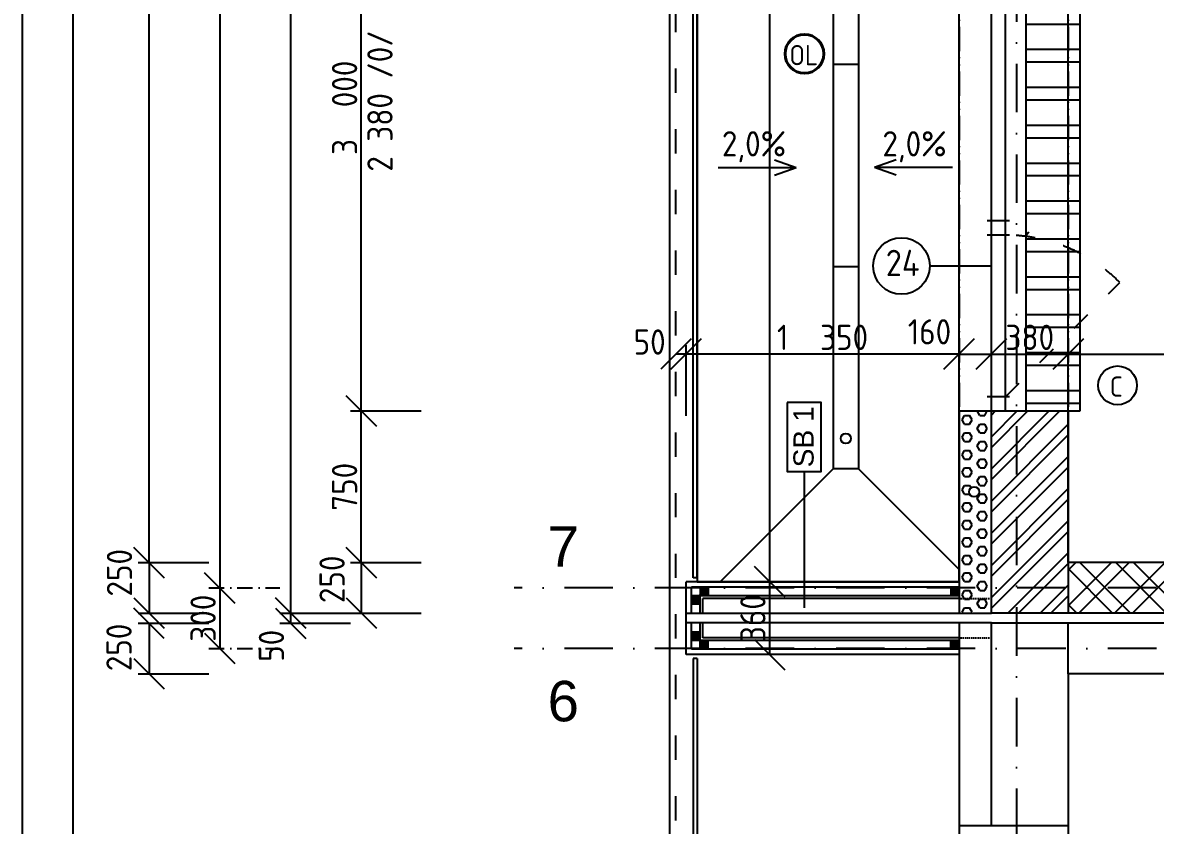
# Model space of a CAD drawing. Extents: x 4511820 to 5180432, y -1526536 to -944957.
# Drawn here: x 5091141 to 5096744, y -1226674 to -1222703 of the extents above; entities that cross this region are included whole.
import ezdxf

# ---------------------------------------------------------------- set-up
doc = ezdxf.new("R2010")
doc.units = 0
doc.header["$MEASUREMENT"] = 0
for name, pattern in [('ACAD_ISO03W100', [30, 12, -18]), ('ACAD_ISO07W100', [3.5, 0.5, -3]), ('ACAD_ISO12W100', [22, 12, -3, 0.5, -3, 0.5, -3]), ('BODKOCIARKOVANA_3', [5.6, 3, -1.3, 0, -1.3])]:
    doc.linetypes.add(name, pattern=pattern)
doc.layers.get('0').update_dxf_attribs({"linetype": 'CONTINUOUS'})
doc.layers.get('Defpoints').update_dxf_attribs({"color": 61, "linetype": 'CONTINUOUS'})
for name, color, linetype in [('KÓTY', 4, 'CONTINUOUS'), ('MÚRY', 1, 'CONTINUOUS'), ('OKNÁ', 143, 'CONTINUOUS'), ('osi', 253, 'CONTINUOUS'), ('Plochy', 41, 'CONTINUOUS'), ('POZEMOK', 7, 'CONTINUOUS'), ('TENKÁ', 7, 'CONTINUOUS'), ('tzb', 153, 'CONTINUOUS'), ('Z-Kúrenie', 101, 'CONTINUOUS'), ('ZARIADENIE', 47, 'CONTINUOUS'), ('ŠRAFY', 82, 'CONTINUOUS')]:
    doc.layers.add(name, color=color, linetype=linetype)
doc.layers.add('zz-kanal-daždová', color=136, linetype='CONTINUOUS', lineweight=40)
doc.styles.add('ARIAL', font='arial.ttf')
doc.styles.add('styl1', font='arial.ttf')
doc.styles.add('STYLE1', font='isocp.shx')
doc.dimstyles.new('STANDARD-50', dxfattribs={"dimtxt": 125, "dimasz": 150, "dimexe": 10, "dimexo": 200, "dimgap": 20, "dimtad": 1, "dimdsep": 46, "dimlunit": 6, "dimtxsty": 'STYLE1', "dimblk1": 'OBLIQUE', "dimblk2": 'OBLIQUE', "dimsah": 1, "dimcen": 2.5, "dimse1": 1, "dimse2": 1, "dimadec": 0, "dimazin": 0, "dimtfac": 1, "dimtmove": 1, "dimatfit": 3, "dimldrblk": 'OBLIQUE', "dimfxl": 1, "dimtolj": 1, "dimtzin": 0, "dimarcsym": 0})
pattern_1 = [(315, (6441127.6914, 3795181.774), (4.4194173824, 4.4194173824), [])]

# ---------------------------------------------------------------- blocks, each defined once
blk = doc.blocks.new('_OBLIQUE')
at = {"color": 0, "linetype": 'ByBlock'}
blk.add_line((-0.5, -0.5), (0.5, 0.5), dxfattribs=at)
blk = doc.blocks.new('*D13801')
at = {"layer": 'Defpoints', "color": 0}
for p in [(5094532.5, -1199234.2), (5092466, -1225624.2), (5094532.5, -1225624.2)]:
    blk.add_point(p, dxfattribs=at)
at = {"layer": 'KÓTY', "color": 0, "lineweight": -2}
blk.add_line((5092466, -1199234.2), (5092466, -1225624.2), dxfattribs=at)
at = {"layer": 'KÓTY', "color": 0, "linetype": 'ByBlock', "lineweight": -2, "xscale": 150, "yscale": 150, "zscale": 150}
for p, rotation in [((5092466, -1199234.2), 90), ((5092466, -1225624.2), 270)]:
    blk.add_blockref('_OBLIQUE', p, dxfattribs=dict(at, rotation=rotation))
at = {"layer": 'KÓTY', "color": 0, "insert": (5092383.5, -1212429.2), "char_height": 125, "attachment_point": 5, "rotation": 90, "style": 'STYLE1'}
blk.add_mtext('\\A1;26ﾠ390', dxfattribs=at)
blk = doc.blocks.new('*D13802')
at = {"layer": 'Defpoints', "color": 0}
for p in [(5094657.5, -1219104.2), (5092116, -1225499.2), (5094657.5, -1225499.2)]:
    blk.add_point(p, dxfattribs=at)
at = {"layer": 'KÓTY', "color": 0, "lineweight": -2}
blk.add_line((5092116, -1219104.2), (5092116, -1225499.2), dxfattribs=at)
at = {"layer": 'KÓTY', "color": 0, "linetype": 'ByBlock', "lineweight": -2, "xscale": 150, "yscale": 150, "zscale": 150}
for p, rotation in [((5092116, -1219104.2), 90), ((5092116, -1225499.2), 270)]:
    blk.add_blockref('_OBLIQUE', p, dxfattribs=dict(at, rotation=rotation))
at = {"layer": 'KÓTY', "color": 0, "insert": (5092033.5, -1222301.7), "char_height": 125, "attachment_point": 5, "rotation": 90, "style": 'STYLE1'}
blk.add_mtext('\\A1;6ﾠ395', dxfattribs=at)
blk = doc.blocks.new('*D13803')
at = {"layer": 'Defpoints', "color": 0}
for p in [(5094657.5, -1225499.2), (5092116, -1225799.2), (5094657.5, -1225799.2)]:
    blk.add_point(p, dxfattribs=at)
at = {"layer": 'KÓTY', "color": 0, "lineweight": -2}
blk.add_line((5092116, -1225499.2), (5092116, -1225799.2), dxfattribs=at)
at = {"layer": 'KÓTY', "color": 0, "linetype": 'ByBlock', "lineweight": -2, "xscale": 150, "yscale": 150, "zscale": 150}
for p, rotation in [((5092116, -1225499.2), 90), ((5092116, -1225799.2), 270)]:
    blk.add_blockref('_OBLIQUE', p, dxfattribs=dict(at, rotation=rotation))
at = {"layer": 'KÓTY', "color": 0, "insert": (5092033.5, -1225649.2), "char_height": 125, "attachment_point": 5, "rotation": 90, "style": 'STYLE1'}
blk.add_mtext('\\A1;300', dxfattribs=at)
blk = doc.blocks.new('*D13804')
at = {"layer": 'Defpoints', "color": 0}
for p in [(5094372.5, -1225624.2), (5092466, -1225674.2), (5094372.5, -1225674.2)]:
    blk.add_point(p, dxfattribs=at)
at = {"layer": 'KÓTY', "color": 0, "lineweight": -2}
blk.add_line((5092466, -1225624.2), (5092466, -1225674.2), dxfattribs=at)
at = {"layer": 'KÓTY', "color": 0, "linetype": 'ByBlock', "lineweight": -2, "xscale": 150, "yscale": 150, "zscale": 150}
for p, rotation in [((5092466, -1225624.2), 90), ((5092466, -1225674.2), 270)]:
    blk.add_blockref('_OBLIQUE', p, dxfattribs=dict(at, rotation=rotation))
at = {"layer": 'KÓTY', "color": 0, "insert": (5092371.5, -1225786), "char_height": 125, "attachment_point": 5, "rotation": 90, "style": 'STYLE1'}
blk.add_mtext('\\A1;50', dxfattribs=at)
blk = doc.blocks.new('*D13805')
at = {"layer": 'Defpoints', "color": 0}
for p in [(5091766, -1219254.2), (5094912.5, -1219254.2), (5094912.5, -1225374.2)]:
    blk.add_point(p, dxfattribs=at)
at = {"layer": 'KÓTY', "color": 0, "lineweight": -2}
blk.add_line((5091766, -1225374.2), (5091766, -1219254.2), dxfattribs=at)
at = {"layer": 'KÓTY', "color": 0, "linetype": 'ByBlock', "lineweight": -2, "xscale": 150, "yscale": 150, "zscale": 150}
for p, rotation in [((5091766, -1219254.2), 90), ((5091766, -1225374.2), 270)]:
    blk.add_blockref('_OBLIQUE', p, dxfattribs=dict(at, rotation=rotation))
at = {"layer": 'KÓTY', "color": 0, "insert": (5091683.5, -1222314.2), "char_height": 125, "attachment_point": 5, "rotation": 90, "style": 'STYLE1'}
blk.add_mtext('\\A1;6ﾠ120', dxfattribs=at)
blk = doc.blocks.new('*D13816')
at = {"layer": 'Defpoints', "color": 0}
for p in [(5096312.5, -1225374.2), (5091766, -1225624.2), (5096312.5, -1225624.2)]:
    blk.add_point(p, dxfattribs=at)
at = {"layer": 'KÓTY', "color": 0, "lineweight": -2}
blk.add_line((5091766, -1225374.2), (5091766, -1225624.2), dxfattribs=at)
at = {"layer": 'KÓTY', "color": 0, "linetype": 'ByBlock', "lineweight": -2, "xscale": 150, "yscale": 150, "zscale": 150}
for p, rotation in [((5091766, -1225374.2), 90), ((5091766, -1225624.2), 270)]:
    blk.add_blockref('_OBLIQUE', p, dxfattribs=dict(at, rotation=rotation))
at = {"layer": 'KÓTY', "color": 0, "insert": (5091620, -1225424.5), "char_height": 125, "attachment_point": 5, "rotation": 90, "style": 'STYLE1'}
blk.add_mtext('\\A1;250', dxfattribs=at)
blk = doc.blocks.new('*D13817')
at = {"layer": 'Defpoints', "color": 0}
for p in [(5096312.5, -1225674.2), (5091766, -1225924.2), (5096312.5, -1225924.2)]:
    blk.add_point(p, dxfattribs=at)
at = {"layer": 'KÓTY', "color": 0, "lineweight": -2}
blk.add_line((5091766, -1225674.2), (5091766, -1225924.2), dxfattribs=at)
at = {"layer": 'KÓTY', "color": 0, "linetype": 'ByBlock', "lineweight": -2, "xscale": 150, "yscale": 150, "zscale": 150}
for p, rotation in [((5091766, -1225674.2), 90), ((5091766, -1225924.2), 270)]:
    blk.add_blockref('_OBLIQUE', p, dxfattribs=dict(at, rotation=rotation))
at = {"layer": 'KÓTY', "color": 0, "insert": (5091617.5, -1225794), "char_height": 125, "attachment_point": 5, "rotation": 90, "style": 'STYLE1'}
blk.add_mtext('\\A1;250', dxfattribs=at)
blk = doc.blocks.new('*D13823')
at = {"layer": 'Defpoints', "color": 0}
for p in [(5096312.5, -1225374.2), (5092816, -1225624.2), (5096312.5, -1225624.2)]:
    blk.add_point(p, dxfattribs=at)
at = {"layer": 'KÓTY', "color": 0, "lineweight": -2}
blk.add_line((5092816, -1225374.2), (5092816, -1225624.2), dxfattribs=at)
at = {"layer": 'KÓTY', "color": 0, "linetype": 'ByBlock', "lineweight": -2, "xscale": 150, "yscale": 150, "zscale": 150}
for p, rotation in [((5092816, -1225374.2), 90), ((5092816, -1225624.2), 270)]:
    blk.add_blockref('_OBLIQUE', p, dxfattribs=dict(at, rotation=rotation))
at = {"layer": 'KÓTY', "color": 0, "insert": (5092671.5, -1225457), "char_height": 125, "attachment_point": 5, "rotation": 90, "style": 'STYLE1'}
blk.add_mtext('\\A1;250', dxfattribs=at)
blk = doc.blocks.new('*D14052')
at = {"layer": 'Defpoints', "color": 0}
for p in [(5092816, -1224624.2), (5096312.5, -1224624.2), (5096312.5, -1225374.2)]:
    blk.add_point(p, dxfattribs=at)
at = {"layer": 'KÓTY', "color": 0, "lineweight": -2}
blk.add_line((5092816, -1225374.2), (5092816, -1224624.2), dxfattribs=at)
at = {"layer": 'KÓTY', "color": 0, "linetype": 'ByBlock', "lineweight": -2, "xscale": 150, "yscale": 150, "zscale": 150}
for p, rotation in [((5092816, -1224624.2), 90), ((5092816, -1225374.2), 270)]:
    blk.add_blockref('_OBLIQUE', p, dxfattribs=dict(at, rotation=rotation))
at = {"layer": 'KÓTY', "color": 0, "insert": (5092733.5, -1224999.2), "char_height": 125, "attachment_point": 5, "rotation": 90, "style": 'STYLE1'}
blk.add_mtext('\\A1;750', dxfattribs=at)
blk = doc.blocks.new('*D14053')
at = {"layer": 'Defpoints', "color": 0}
for p in [(5092816, -1221624.2), (5095772.5, -1221624.2), (5095772.5, -1224624.2)]:
    blk.add_point(p, dxfattribs=at)
at = {"layer": 'KÓTY', "color": 0, "lineweight": -2}
blk.add_line((5092816, -1224624.2), (5092816, -1221624.2), dxfattribs=at)
at = {"layer": 'KÓTY', "color": 0, "linetype": 'ByBlock', "lineweight": -2, "xscale": 150, "yscale": 150, "zscale": 150}
for p, rotation in [((5092816, -1221624.2), 90), ((5092816, -1224624.2), 270)]:
    blk.add_blockref('_OBLIQUE', p, dxfattribs=dict(at, rotation=rotation))
at = {"layer": 'KÓTY', "color": 0, "insert": (5092733.5, -1223124.2), "char_height": 125, "attachment_point": 5, "rotation": 90, "style": 'STYLE1'}
blk.add_mtext('\\A1;3ﾠ000', dxfattribs=at)
blk = doc.blocks.new('*D27335')
at = {"layer": 'Defpoints', "color": 0}
for p in [(5092816, -1221624.2), (5095772.5, -1221624.2), (5095772.5, -1224624.2)]:
    blk.add_point(p, dxfattribs=at)
at = {"layer": 'KÓTY', "color": 0, "lineweight": -2}
blk.add_line((5092816, -1224624.2), (5092816, -1221624.2), dxfattribs=at)
at = {"layer": 'KÓTY', "color": 0, "linetype": 'ByBlock', "lineweight": -2, "xscale": 150, "yscale": 150, "zscale": 150}
for p, rotation in [((5092816, -1221624.2), 90), ((5092816, -1224624.2), 270)]:
    blk.add_blockref('_OBLIQUE', p, dxfattribs=dict(at, rotation=rotation))
at = {"layer": 'KÓTY', "color": 0, "insert": (5092733.5, -1223124.2), "char_height": 125, "attachment_point": 5, "rotation": 90, "style": 'STYLE1'}
blk.add_mtext('\\A1;3ﾠ000', dxfattribs=at)
blk = doc.blocks.new('*D27907')
at = {"layer": 'Defpoints', "color": 0}
for p in [(5102232.5, -1224342.5), (5096312.5, -1225374.2), (5102232.5, -1225374.2)]:
    blk.add_point(p, dxfattribs=at)
at = {"layer": 'KÓTY', "color": 0, "lineweight": -2}
blk.add_line((5096312.5, -1224342.5), (5102232.5, -1224342.5), dxfattribs=at)
at = {"layer": 'KÓTY', "color": 0, "linetype": 'ByBlock', "lineweight": -2, "xscale": 150, "yscale": 150, "zscale": 150, "rotation": 180}
blk.add_blockref('_OBLIQUE', (5096312.5, -1224342.5), dxfattribs=at)
at = {"layer": 'KÓTY', "color": 0, "linetype": 'ByBlock', "lineweight": -2, "xscale": 150, "yscale": 150, "zscale": 150}
blk.add_blockref('_OBLIQUE', (5102232.5, -1224342.5), dxfattribs=at)
at = {"layer": 'KÓTY', "color": 0, "insert": (5099272.5, -1224260), "char_height": 125, "attachment_point": 5, "style": 'STYLE1'}
blk.add_mtext('\\A1;5ﾠ920', dxfattribs=at)
blk = doc.blocks.new('*D28654')
at = {"layer": 'Defpoints', "color": 0}
for p in [(5094510, -1219284.2), (5094510, -1225469.2), (5094835.5, -1225469.2)]:
    blk.add_point(p, dxfattribs=at)
at = {"layer": 'KÓTY', "color": 0, "lineweight": -2}
blk.add_line((5094835.5, -1219284.2), (5094835.5, -1225469.2), dxfattribs=at)
at = {"layer": 'KÓTY', "color": 0, "linetype": 'ByBlock', "lineweight": -2, "xscale": 150, "yscale": 150, "zscale": 150}
for p, rotation in [((5094835.5, -1219284.2), 90), ((5094835.5, -1225469.2), 270)]:
    blk.add_blockref('_OBLIQUE', p, dxfattribs=dict(at, rotation=rotation))
at = {"layer": 'KÓTY', "color": 0, "insert": (5094753, -1222376.7), "char_height": 125, "attachment_point": 5, "rotation": 90, "style": 'STYLE1'}
blk.add_mtext('\\A1;6ﾠ185', dxfattribs=at)
blk = doc.blocks.new('*D48008')
at = {"layer": 'Defpoints', "color": 0}
for p in [(5094835.5, -1225469.2), (5094835.5, -1225829.2), (5094835.5, -1225829.2)]:
    blk.add_point(p, dxfattribs=at)
at = {"layer": 'KÓTY', "color": 0, "lineweight": -2}
blk.add_line((5094835.5, -1225469.2), (5094835.5, -1225829.2), dxfattribs=at)
at = {"layer": 'KÓTY', "color": 0, "linetype": 'ByBlock', "lineweight": -2, "xscale": 150, "yscale": 150, "zscale": 150}
for p, rotation in [((5094835.5, -1225469.2), 90), ((5094835.5, -1225829.2), 270)]:
    blk.add_blockref('_OBLIQUE', p, dxfattribs=dict(at, rotation=rotation))
at = {"layer": 'KÓTY', "color": 0, "insert": (5094753, -1225649.2), "char_height": 125, "attachment_point": 5, "rotation": 90, "style": 'STYLE1'}
blk.add_mtext('\\A1;360', dxfattribs=at)
blk = doc.blocks.new('*D48020')
at = {"layer": 'Defpoints', "color": 0}
for p in [(5094422.5, -1224342.5), (5094422.5, -1224758), (5095772.5, -1224758)]:
    blk.add_point(p, dxfattribs=at)
at = {"layer": 'KÓTY', "color": 0, "lineweight": -2}
blk.add_line((5095772.5, -1224342.5), (5094422.5, -1224342.5), dxfattribs=at)
at = {"layer": 'KÓTY', "color": 0, "linetype": 'ByBlock', "lineweight": -2, "xscale": 150, "yscale": 150, "zscale": 150, "rotation": 180}
blk.add_blockref('_OBLIQUE', (5094422.5, -1224342.5), dxfattribs=at)
at = {"layer": 'KÓTY', "color": 0, "linetype": 'ByBlock', "lineweight": -2, "xscale": 150, "yscale": 150, "zscale": 150}
blk.add_blockref('_OBLIQUE', (5095772.5, -1224342.5), dxfattribs=at)
at = {"layer": 'KÓTY', "color": 0, "insert": (5095097.5, -1224260), "char_height": 125, "attachment_point": 5, "style": 'STYLE1'}
blk.add_mtext('\\A1;1ﾠ350', dxfattribs=at)
blk = doc.blocks.new('*D48021')
at = {"layer": 'Defpoints', "color": 0}
for p in [(5094372.5, -1224342.5), (5094372.5, -1224758), (5094422.5, -1224758)]:
    blk.add_point(p, dxfattribs=at)
at = {"layer": 'KÓTY', "color": 0, "lineweight": -2}
blk.add_line((5094422.5, -1224342.5), (5094372.5, -1224342.5), dxfattribs=at)
at = {"layer": 'KÓTY', "color": 0, "linetype": 'ByBlock', "lineweight": -2, "xscale": 150, "yscale": 150, "zscale": 150, "rotation": 180}
blk.add_blockref('_OBLIQUE', (5094372.5, -1224342.5), dxfattribs=at)
at = {"layer": 'KÓTY', "color": 0, "linetype": 'ByBlock', "lineweight": -2, "xscale": 150, "yscale": 150, "zscale": 150}
blk.add_blockref('_OBLIQUE', (5094422.5, -1224342.5), dxfattribs=at)
at = {"layer": 'KÓTY', "color": 0, "insert": (5094242.2, -1224283), "char_height": 125, "attachment_point": 5, "style": 'STYLE1'}
blk.add_mtext('\\A1;50', dxfattribs=at)
blk = doc.blocks.new('*D48022')
at = {"layer": 'Defpoints', "color": 0}
for p in [(5095772.5, -1224342.5), (5095932.5, -1224342.5), (5095932.5, -1224342.5)]:
    blk.add_point(p, dxfattribs=at)
at = {"layer": 'KÓTY', "color": 0, "lineweight": -2}
blk.add_line((5095772.5, -1224342.5), (5095932.5, -1224342.5), dxfattribs=at)
at = {"layer": 'KÓTY', "color": 0, "linetype": 'ByBlock', "lineweight": -2, "xscale": 150, "yscale": 150, "zscale": 150, "rotation": 180}
blk.add_blockref('_OBLIQUE', (5095772.5, -1224342.5), dxfattribs=at)
at = {"layer": 'KÓTY', "color": 0, "linetype": 'ByBlock', "lineweight": -2, "xscale": 150, "yscale": 150, "zscale": 150}
blk.add_blockref('_OBLIQUE', (5095932.5, -1224342.5), dxfattribs=at)
at = {"layer": 'KÓTY', "color": 0, "insert": (5095626.5, -1224232.5), "char_height": 125, "attachment_point": 5, "style": 'STYLE1'}
blk.add_mtext('\\A1;160', dxfattribs=at)
blk = doc.blocks.new('*D48023')
at = {"layer": 'Defpoints', "color": 0}
for p in [(5095932.5, -1224342.5), (5096312.5, -1224342.5), (5096312.5, -1224342.5)]:
    blk.add_point(p, dxfattribs=at)
at = {"layer": 'KÓTY', "color": 0, "lineweight": -2}
blk.add_line((5095932.5, -1224342.5), (5096312.5, -1224342.5), dxfattribs=at)
at = {"layer": 'KÓTY', "color": 0, "linetype": 'ByBlock', "lineweight": -2, "xscale": 150, "yscale": 150, "zscale": 150, "rotation": 180}
blk.add_blockref('_OBLIQUE', (5095932.5, -1224342.5), dxfattribs=at)
at = {"layer": 'KÓTY', "color": 0, "linetype": 'ByBlock', "lineweight": -2, "xscale": 150, "yscale": 150, "zscale": 150}
blk.add_blockref('_OBLIQUE', (5096312.5, -1224342.5), dxfattribs=at)
at = {"layer": 'KÓTY', "color": 0, "insert": (5096122.5, -1224260), "char_height": 125, "attachment_point": 5, "style": 'STYLE1'}
blk.add_mtext('\\A1;380', dxfattribs=at)

msp = doc.modelspace()

# ---------------------------------------------------------------- hatches: boundary and pattern name
at = {"layer": 'Z-Kúrenie', "linetype": 'Continuous'}
h = msp.add_hatch(dxfattribs=at)
h.set_pattern_fill('ANSI32', color=256, scale=500, angle=135)
h.set_pattern_definition([(180, (7499.5, -89085.03), (-2e-14, -187.5), []), (180, (7437, -89022.53), (-2e-14, -187.5), [])])
h.paths.add_polyline_path([(5096102.5, -1221624.226), (5096102.5, -1224624.226), (5096371.5, -1224624.226), (5096371.5, -1224189.226), (5096115.815, -1223933.541, -0.09717414), (5096371.5, -1223761.73), (5096371.5, -1221624.226)])
h.paths.add_polyline_path([(5096115.815, -1223933.541), (5096371.5, -1224189.226), (5096371.5, -1223761.73, 0.09717414)], flags=17)
at = {"layer": 'ŠRAFY'}
h = msp.add_hatch(dxfattribs=at)
h.set_pattern_fill('HEX', color=256, scale=200)
h.set_pattern_definition([(0, (0, -89070.035), (0, 43.3012702), [25, -50]), (120, (0, -89070.035), (-37.5, -21.6506351), [25, -50]), (60, (25, -89070.035), (-37.5, 21.6506351), [25, -50])])
h.paths.add_polyline_path([(5095772.5, -1224624.226), (5095772.5, -1225407.976), (5095772.5, -1225469.226), (5095772.5, -1225495.226), (5095772.5, -1225536.726), (5095772.5, -1225539.226), (5095772.5, -1225551.726), (5095772.5, -1225626.726), (5095932.5, -1225626.726), (5095932.5, -1225624.226), (5095932.5, -1224624.226)])
h.paths.add_polyline_path([(5095872.5, -1225024.226, 1), (5095822.5, -1225024.226, 1)], flags=16)
h = msp.add_hatch(dxfattribs=at)
h.set_pattern_fill('ANSI32', color=256, scale=300)
h.set_pattern_definition([(45, (0, 86710.97), (-79.549513, 79.549513), []), (45, (53.03, 86710.97), (-79.549513, 79.549513), [])])
h.paths.add_polyline_path([(5096312.5, -1224624.226), (5096002.5, -1224624.226), (5095932.5, -1224624.226), (5095932.5, -1225509.226), (5095932.5, -1225549.226), (5095932.5, -1225624.226), (5096312.5, -1225624.226), (5096312.5, -1225374.226)])
h = msp.add_hatch(dxfattribs=at)
h.set_pattern_fill('ANSI32', color=256, scale=500)
h.set_pattern_definition([(45, (515810.9, -45114.18), (-132.5825215, 132.5825215), []), (45, (515899.28, -45114.18), (-132.5825215, 132.5825215), [])])
h.paths.add_polyline_path([(5109232.5, -1225624.226), (5109232.5, -1225374.226), (5105347.5, -1225374.226), (5105232.5, -1225374.226), (5104347.5, -1225374.226), (5104232.5, -1225374.226), (5102372.5, -1225374.226), (5102232.5, -1225374.226), (5096312.5, -1225374.226), (5096312.5, -1225624.226)])
h = msp.add_hatch(dxfattribs=at)
h.set_pattern_fill('ANSI32', color=256, scale=500, angle=90)
h.set_pattern_definition([(135, (515810.9, -45114.18), (-132.5825215, -132.5825215), []), (135, (515810.9, -45025.8), (-132.5825215, -132.5825215), [])])
h.paths.add_polyline_path([(5109232.5, -1225624.226), (5109232.5, -1225374.226), (5105347.5, -1225374.226), (5105232.5, -1225374.226), (5104347.5, -1225374.226), (5104232.5, -1225374.226), (5102372.5, -1225374.226), (5102232.5, -1225374.226), (5096312.5, -1225374.226), (5096312.5, -1225624.226)])
h = msp.add_hatch(dxfattribs=at)
h.set_pattern_fill('ANSI31', color=45, scale=50, angle=270)
h.set_pattern_definition(pattern_1)
h.paths.add_polyline_path([(5094532.5, -1225539.226), (5094532.5, -1225495.226), (5094492.5, -1225495.226), (5094492.5, -1225532.226), (5094492.5, -1225539.226)])
h = msp.add_hatch(dxfattribs=at)
h.set_pattern_fill('ANSI31', color=45, scale=50, angle=270)
h.set_pattern_definition(pattern_1)
h.paths.add_polyline_path([(5095772.5, -1225539.226), (5095772.5, -1225495.226), (5095732.5, -1225495.226), (5095732.5, -1225539.226)])
h = msp.add_hatch(dxfattribs=at)
h.set_pattern_fill('ANSI31', color=45, scale=50, angle=270)
h.set_pattern_definition(pattern_1)
h.paths.add_polyline_path([(5094448.5, -1225539.226), (5094448.5, -1225579.226), (5094492.5, -1225579.226), (5094492.5, -1225539.226)])
h = msp.add_hatch(dxfattribs=at)
h.set_pattern_fill('ANSI31', color=45, scale=50, angle=270)
h.set_pattern_definition(pattern_1)
h.paths.add_polyline_path([(5094448.5, -1225759.226), (5094492.5, -1225759.226), (5094492.5, -1225719.226), (5094448.5, -1225719.226)])
h = msp.add_hatch(dxfattribs=at)
h.set_pattern_fill('ANSI31', color=45, scale=50, angle=270)
h.set_pattern_definition(pattern_1)
h.paths.add_polyline_path([(5094492.5, -1225759.226), (5094492.5, -1225803.226), (5094532.5, -1225803.226), (5094532.5, -1225759.226)])
h = msp.add_hatch(dxfattribs=at)
h.set_pattern_fill('ANSI31', color=45, scale=50, angle=270)
h.set_pattern_definition(pattern_1)
h.paths.add_polyline_path([(5095732.5, -1225759.226), (5095732.5, -1225803.226), (5095772.5, -1225803.226), (5095772.5, -1225759.226)])

# ---------------------------------------------------------------- linework, layer by layer
at = {"layer": 'KÓTY', "ltscale": 25}
for p, q in [((5094422.5, -1224647.938), (5094422.5, -1224297.938)), ((5092762.597, -1224624.226), (5093112.597, -1224624.226)), ((5091712.597, -1225374.226), (5092062.597, -1225374.226)), ((5092762.597, -1225374.226), (5093112.597, -1225374.226)), ((5091712.597, -1225624.226), (5092062.597, -1225624.226)), ((5092412.597, -1225624.226), (5092762.597, -1225624.226)), ((5092762.597, -1225624.226), (5093112.597, -1225624.226)), ((5091712.597, -1225674.226), (5092062.597, -1225674.226)), ((5092412.597, -1225674.226), (5092762.597, -1225674.226)), ((5091712.597, -1225924.226), (5092062.597, -1225924.226))]:
    msp.add_line(p, q, dxfattribs=at)
at = {"layer": 'KÓTY', "linetype": 'BODKOCIARKOVANA_3', "ltscale": 25}
for p, q in [((5092062.597, -1225499.226), (5092412.597, -1225499.226)), ((5092062.597, -1225799.226), (5092412.597, -1225799.226))]:
    msp.add_line(p, q, dxfattribs=at)
at = {"layer": 'MÚRY'}
for p, q in [((5095772.5, -1224624.226), (5096312.5, -1224624.226)), ((5095772.5, -1224624.226), (5096312.5, -1224624.226)), ((5095772.5, -1224624.226), (5095772.5, -1225536.726)), ((5096312.5, -1224624.226), (5096312.5, -1225374.226)), ((5102232.5, -1225374.226), (5096312.5, -1225374.226)), ((5094422.5, -1225829.226), (5094422.5, -1225469.226)), ((5095772.5, -1225469.226), (5094422.5, -1225469.226)), ((5095772.5, -1225761.726), (5095772.5, -1226674.226)), ((5095772.5, -1225829.226), (5094422.5, -1225829.226)), ((5096312.5, -1225924.226), (5096312.5, -1226674.226)), ((5100457.5, -1225924.226), (5096312.5, -1225924.226)), ((5095772.5, -1226674.226), (5096312.5, -1226674.226))]:
    msp.add_line(p, q, dxfattribs=at)
at = {"layer": 'OKNÁ'}
for p, q in [((5094457.5, -1225449.226), (5094457.5, -1219304.226)), ((5094477.5, -1225449.226), (5094477.5, -1219304.226)), ((5094477.5, -1225449.226), (5094457.5, -1225449.226)), ((5094457.5, -1225849.226), (5094457.5, -1226950.226)), ((5094477.5, -1225849.226), (5094457.5, -1225849.226)), ((5094477.5, -1225849.226), (5094477.5, -1226950.226))]:
    msp.add_line(p, q, dxfattribs=at)
at = {"layer": 'OKNÁ', "ltscale": 0.25}
for p, q in [((5095932.5, -1224624.226), (5095932.5, -1221624.226)), ((5096002.5, -1224624.226), (5096002.5, -1221624.226)), ((5096022.5, -1223684.226), (5095912.5, -1223684.226)), ((5096022.5, -1223754.226), (5095912.5, -1223754.226)), ((5095627.646, -1223906.726), (5095932.5, -1223906.726)), ((5096022.5, -1224554.226), (5095912.5, -1224554.226))]:
    msp.add_line(p, q, dxfattribs=at)
at = {"layer": 'OKNÁ', "linetype": 'ACAD_ISO03W100', "ltscale": 8}
msp.add_line((5096002.5, -1224554.226), (5096568.185, -1223988.541), dxfattribs=at)
at = {"layer": 'OKNÁ', "ltscale": 0.25}
msp.add_circle((5095487.646, -1223906.726), 140, dxfattribs=at)
at = {"layer": 'OKNÁ', "linetype": 'ACAD_ISO03W100', "ltscale": 8}
msp.add_arc((5096002.5, -1224554.226), 800, 45, 90, dxfattribs=at)
at = {"layer": 'osi', "linetype": 'BODKOCIARKOVANA_3', "ltscale": 80}
for p, q in [((5096057.5, -1198261.132), (5096057.5, -1230229.035)), ((5157242.5, -1225499.226), (5093572.5, -1225499.226)), ((5157242.5, -1225799.226), (5093572.5, -1225799.226))]:
    msp.add_line(p, q, dxfattribs=at)
at = {"layer": 'Plochy'}
for points in [[(5095772.5, -1219284.226), (5094477.5, -1219284.226), (5094477.5, -1225469.226), (5095772.5, -1225469.226)], [(5096312.5, -1219254.226), (5103612.5, -1219254.226), (5103612.5, -1221759.226), (5101612.5, -1221759.226), (5101612.5, -1221874.226), (5102232.5, -1221874.226), (5102232.5, -1225374.226), (5096312.5, -1225374.226)]]:
    msp.add_lwpolyline(points, close=True, dxfattribs=at)
at = {"layer": 'POZEMOK'}
for p, q in [((5095150, -1219910.476), (5095150, -1224910.476)), ((5095275, -1219910.476), (5095275, -1224910.476)), ((5095275, -1222910.476), (5095150, -1222910.476)), ((5095275, -1223910.476), (5095150, -1223910.476)), ((5095150, -1224910.476), (5094591.25, -1225469.226)), ((5095275, -1224910.476), (5095150, -1224910.476)), ((5095275, -1224910.476), (5095772.5, -1225407.976))]:
    msp.add_line(p, q, dxfattribs=at)
at = {"layer": 'TENKÁ', "color": 7}
for p, q in [((5091141, -1230865.674), (5091141, -1195293.831)), ((5091391, -1230615.674), (5091391, -1195543.831))]:
    msp.add_line(p, q, dxfattribs=at)
at = {"layer": 'TENKÁ'}
for p, q in [((5094342.5, -1226950.226), (5094342.5, -1214354.226)), ((5094859.55, -1223381.935), (5094966.75, -1223419.535)), ((5095460.95, -1223381.935), (5095353.75, -1223419.535)), ((5094580.75, -1223419.535), (5094966.75, -1223419.535)), ((5094859.55, -1223457.135), (5094966.75, -1223419.535)), ((5095739.75, -1223419.535), (5095353.75, -1223419.535)), ((5095460.95, -1223457.135), (5095353.75, -1223419.535)), ((5095932.5, -1225626.726), (5095932.5, -1224624.226)), ((5095007.059, -1224924.035), (5095007.059, -1225598.726)), ((5096312.5, -1225374.226), (5096312.5, -1225624.226)), ((5095772.5, -1225469.226), (5095772.5, -1225626.726)), ((5095772.5, -1225469.226), (5095772.5, -1225626.726)), ((5095772.5, -1225626.726), (5094422.5, -1225626.726)), ((5095932.5, -1225626.726), (5094505, -1225626.726)), ((5109772.5, -1225624.226), (5095932.5, -1225624.226)), ((5095772.5, -1225671.726), (5094422.5, -1225671.726)), ((5095932.5, -1225671.726), (5094505, -1225671.726)), ((5095772.5, -1225671.726), (5095772.5, -1225829.226)), ((5095772.5, -1225671.726), (5095772.5, -1225829.226)), ((5095932.5, -1226674.226), (5095932.5, -1225671.726)), ((5109772.5, -1225674.226), (5095932.5, -1225674.226)), ((5096312.5, -1225924.226), (5096312.5, -1225674.226))]:
    msp.add_line(p, q, dxfattribs=at)
at = {"layer": 'TENKÁ', "linetype": 'ACAD_ISO03W100', "ltscale": 10}
msp.add_line((5094372.5, -1226950.226), (5094372.5, -1214354.226), dxfattribs=at)
at = {"layer": 'TENKÁ', "linetype": 'ACAD_ISO12W100', "ltscale": 10}
for p, q in [((5095772.5, -1221624.226), (5095772.5, -1224624.226)), ((5096312.5, -1221624.226), (5096312.5, -1224624.226)), ((5095772.5, -1226674.226), (5095772.5, -1226950.226)), ((5096312.5, -1226674.226), (5096312.5, -1226950.226))]:
    msp.add_line(p, q, dxfattribs=at)
at = {"layer": 'TENKÁ', "color": 45}
for p, q in [((5094448.5, -1225626.726), (5094448.5, -1225495.226)), ((5095772.5, -1225495.226), (5094448.5, -1225495.226)), ((5094492.5, -1225495.226), (5094492.5, -1225539.226)), ((5094532.5, -1225495.226), (5094532.5, -1225539.226)), ((5094492.5, -1225539.226), (5094448.5, -1225539.226)), ((5094492.5, -1225626.726), (5094492.5, -1225532.226)), ((5095772.5, -1225539.226), (5094492.5, -1225539.226)), ((5094492.5, -1225579.226), (5094448.5, -1225579.226)), ((5094448.5, -1225803.226), (5094448.5, -1225671.726)), ((5094492.5, -1225759.226), (5094492.5, -1225671.726)), ((5094492.5, -1225719.226), (5094448.5, -1225719.226)), ((5094492.5, -1225759.226), (5094448.5, -1225759.226)), ((5095772.5, -1225759.226), (5094492.5, -1225759.226)), ((5094492.5, -1225803.226), (5094492.5, -1225759.226)), ((5094532.5, -1225803.226), (5094532.5, -1225759.226)), ((5095772.5, -1225803.226), (5094448.5, -1225803.226))]:
    msp.add_line(p, q, dxfattribs=at)
at = {"layer": 'TENKÁ', "color": 252}
for p, q in [((5094505, -1225626.726), (5094505, -1225551.726)), ((5095772.5, -1225551.726), (5094505, -1225551.726)), ((5094505, -1225746.726), (5094505, -1225671.726)), ((5095772.5, -1225746.726), (5094505, -1225746.726))]:
    msp.add_line(p, q, dxfattribs=at)
at = {"layer": 'TENKÁ', "color": 252, "linetype": 'ACAD_ISO07W100', "ltscale": 3}
for p, q in [((5095772.5, -1225551.726), (5095932.5, -1225551.726)), ((5095772.5, -1225746.726), (5095932.5, -1225746.726))]:
    msp.add_line(p, q, dxfattribs=at)
at = {"layer": 'TENKÁ'}
msp.add_lwpolyline([(5094923.059, -1224582.535), (5094923.059, -1224924.035), (5095091.059, -1224924.035), (5095091.059, -1224582.535)], close=True, dxfattribs=at)
at = {"layer": 'tzb'}
for centre in [(5095212.5, -1224760.476), (5095847.5, -1225024.226)]:
    msp.add_circle(centre, 25, dxfattribs=at)
at = {"layer": 'Z-Kúrenie', "linetype": 'Continuous'}
msp.add_lwpolyline([(5096371.5, -1224624.226), (5096371.5, -1221624.226), (5096102.5, -1221624.226), (5096102.5, -1224624.226)], close=True, dxfattribs=at)
msp.add_circle((5096556.778, -1224497.36), 96, dxfattribs=at)
at = {"layer": 'ZARIADENIE', "ltscale": 0.25}
msp.add_line((5096118.251, -1223740.136), (5096098.424, -1223762.651), dxfattribs=at)
at = {"layer": 'zz-kanal-daždová'}
msp.add_circle((5095007.999, -1222857.264), 96, dxfattribs=at)
at = {"layer": 'ŠRAFY', "color": 45}
for p, q in [((5095732.5, -1225495.226), (5095732.5, -1225539.226)), ((5095732.5, -1225803.226), (5095732.5, -1225759.226))]:
    msp.add_line(p, q, dxfattribs=at)

# ---------------------------------------------------------------- texts
at = {"layer": 'KÓTY', "insert": (5092908.457, -1223090.726), "char_height": 125, "attachment_point": 5, "rotation": 90, "style": 'STYLE1'}
msp.add_mtext('\\A1;2 380 /0/', dxfattribs=at)
at = {"layer": 'TENKÁ', "ltscale": 0.25}
for s, height, style, p in [('2,0%', 125, 'STYLE1', (5094599.582, -1223364.824)), ('2,0%', 125, 'STYLE1', (5095393.582, -1223364.824)), ('7', 200, 'styl1', (5093737.554, -1225394.823)), ('6', 200, 'styl1', (5093737.554, -1226159.495))]:
    msp.add_text(s, height=height, dxfattribs=dict(at, style=style)).set_placement(p)
at = {"layer": 'TENKÁ', "style": 'STYLE1'}
msp.add_text('24', height=130, dxfattribs=at).set_placement((5095410.116, -1223956.726))
at = {"layer": 'TENKÁ', "linetype": 'Continuous', "lineweight": 20, "style": 'ARIAL'}
msp.add_text('SB 1', height=100, rotation=90, dxfattribs=at).set_placement((5095053.387, -1224903.124))
at = {"layer": 'Z-Kúrenie', "linetype": 'Continuous', "style": 'STYLE1'}
msp.add_text('C', height=100, dxfattribs=at).set_placement((5096518.151, -1224553.559))
at = {"layer": 'zz-kanal-daždová', "style": 'STYLE1'}
msp.add_text('OL', height=100, dxfattribs=at).set_placement((5094933.371, -1222913.464))

# ---------------------------------------------------------------- dimensions: what is measured, and where the dimension line sits
at = {"layer": 'KÓTY'}
for base, p1, p2, picture, middle in [((5092466, -1225624.226), (5094532.5, -1199234.226), (5094532.5, -1225624.226), '*D13801', (5092383.457, -1212429.226)), ((5092116, -1225499.226), (5094657.5, -1219104.226), (5094657.5, -1225499.226), '*D13802', (5092033.457, -1222301.726)), ((5091766, -1219254.226), (5094912.5, -1225374.226), (5094912.5, -1219254.226), '*D13805', (5091683.457, -1222314.226)), ((5092816, -1221624.226), (5095772.5, -1224624.226), (5095772.5, -1221624.226), '*D14053', (5092733.457, -1223124.226)), ((5092816, -1221624.226), (5095772.5, -1224624.226), (5095772.5, -1221624.226), '*D27335', (5092733.457, -1223124.226)), ((5092816, -1224624.226), (5096312.5, -1225374.226), (5096312.5, -1224624.226), '*D14052', (5092733.5, -1224999.226)), ((5092116, -1225799.226), (5094657.5, -1225499.226), (5094657.5, -1225799.226), '*D13803', (5092033.5, -1225649.226))]:
    dim = msp.add_linear_dim(base=base, p1=p1, p2=p2, angle=90, dimstyle='STANDARD-50', dxfattribs=at)
    dim.commit()
    dim.dimension.update_dxf_attribs({"geometry": picture, "text_midpoint": middle})
for base, p1, p2, picture, middle in [((5094835.5, -1225469.226), (5094510, -1219284.226), (5094510, -1225469.226), '*D28654', (5094752.957, -1222376.726)), ((5094835.5, -1225829.226), (5094835.5, -1225469.226), (5094835.5, -1225829.226), '*D48008', (5094753, -1225649.226))]:
    dim = msp.add_linear_dim(base=base, p1=p1, p2=p2, angle=90, dimstyle='STANDARD-50', override={"dimtxsty": 'STYLE1', "dimldrblk": 'OBLIQUE'}, dxfattribs=at)
    dim.commit()
    dim.dimension.update_dxf_attribs({"geometry": picture, "text_midpoint": middle})
for base, p1, p2, picture, middle in [((5095932.5, -1224342.535), (5095772.5, -1224342.535), (5095932.5, -1224342.535), '*D48022', (5095626.5, -1224315.035)), ((5094372.5, -1224342.535), (5094422.5, -1224758.035), (5094372.5, -1224758.035), '*D48021', (5094242.191, -1224365.535))]:
    dim = msp.add_linear_dim(base=base, p1=p1, p2=p2, dimstyle='STANDARD-50', override={"dimtxsty": 'STYLE1', "dimldrblk": 'OBLIQUE'}, dxfattribs=at)
    dim.commit()
    dim.dimension.update_dxf_attribs({"geometry": picture, "text_midpoint": middle, "dimtype": 160})
for base, p1, p2, picture, middle in [((5094422.5, -1224342.535), (5095772.5, -1224758.035), (5094422.5, -1224758.035), '*D48020', (5095097.5, -1224259.992)), ((5096312.5, -1224342.535), (5095932.5, -1224342.535), (5096312.5, -1224342.535), '*D48023', (5096122.5, -1224260.035))]:
    dim = msp.add_linear_dim(base=base, p1=p1, p2=p2, dimstyle='STANDARD-50', override={"dimtxsty": 'STYLE1', "dimldrblk": 'OBLIQUE'}, dxfattribs=at)
    dim.commit()
    dim.dimension.update_dxf_attribs({"geometry": picture, "text_midpoint": middle})
dim = msp.add_linear_dim(base=(5102232.5, -1224342.535), p1=(5096312.5, -1225374.226), p2=(5102232.5, -1225374.226), dimstyle='STANDARD-50', dxfattribs=at)
dim.commit()
dim.dimension.update_dxf_attribs({"geometry": '*D27907', "text_midpoint": (5099272.5, -1224259.992)})
for base, p1, p2, picture, middle in [((5091766, -1225624.226), (5096312.5, -1225374.226), (5096312.5, -1225624.226), '*D13816', (5091702.5, -1225424.535)), ((5092816, -1225624.226), (5096312.5, -1225374.226), (5096312.5, -1225624.226), '*D13823', (5092754, -1225457.035)), ((5092466, -1225674.226), (5094372.5, -1225624.226), (5094372.5, -1225674.226), '*D13804', (5092454, -1225786.035)), ((5091766, -1225924.226), (5096312.5, -1225674.226), (5096312.5, -1225924.226), '*D13817', (5091700, -1225794.035))]:
    dim = msp.add_linear_dim(base=base, p1=p1, p2=p2, angle=90, dimstyle='STANDARD-50', dxfattribs=at)
    dim.commit()
    dim.dimension.update_dxf_attribs({"geometry": picture, "text_midpoint": middle, "dimtype": 160})

doc.saveas('drawing.dxf')
